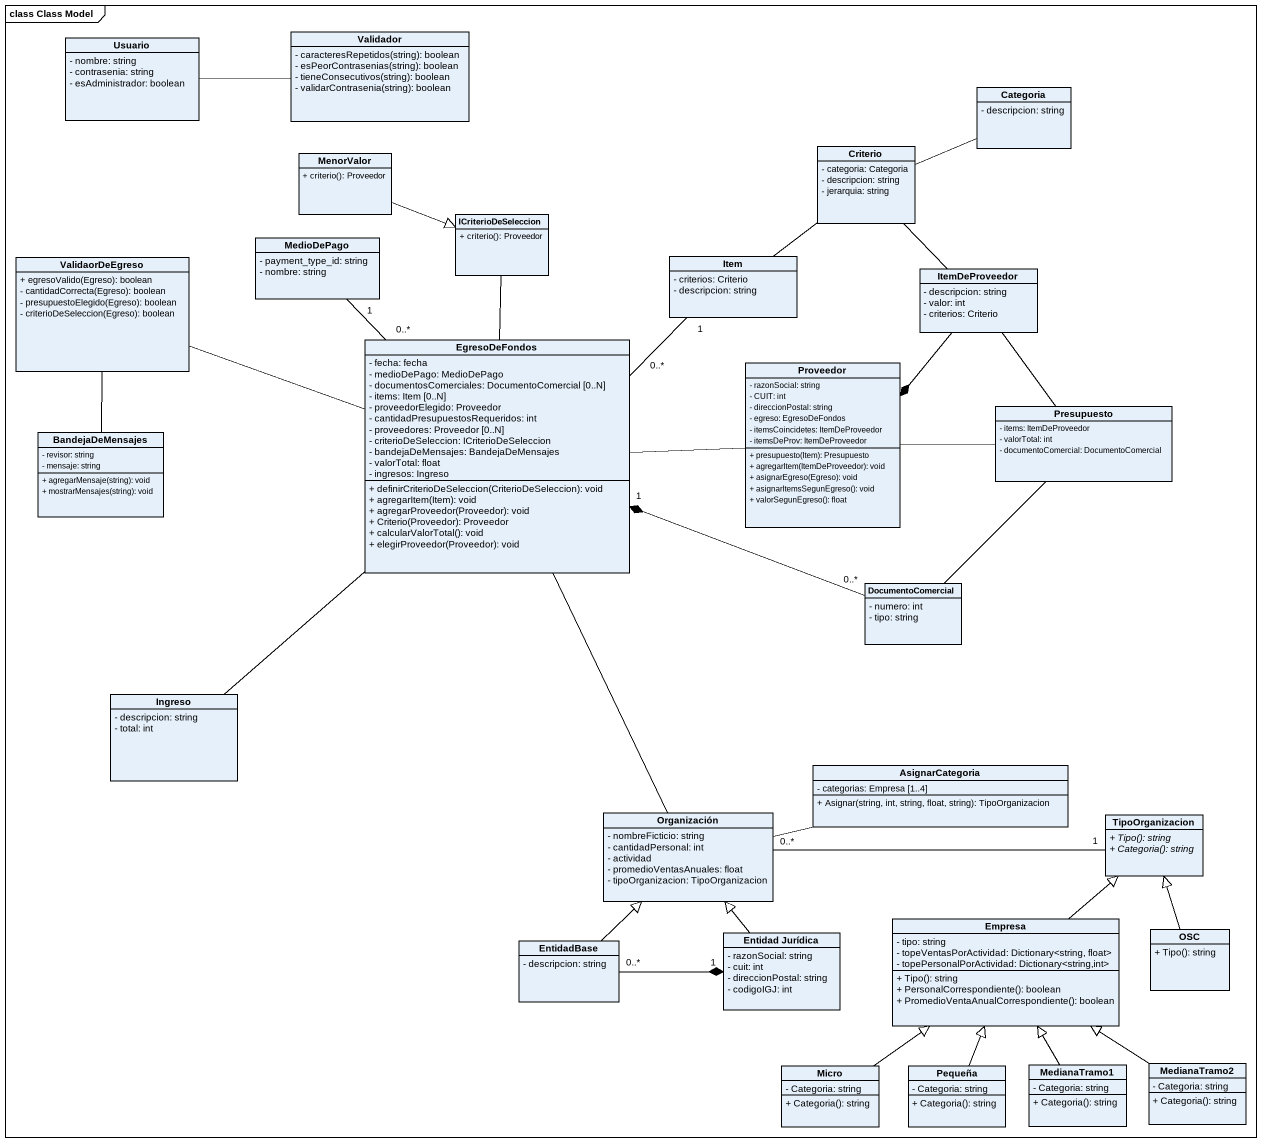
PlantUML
@startuml
mainframe class Class Model
hide circle
hide empty members
skinparam classAttributeIconSize 0
class Usuario {
  - nombre: string
  - contrasenia: string
  - esAdministrador: boolean
}
class Validador {
  - caracteresRepetidos(string): boolean
  - esPeorContrasenias(string): boolean
  - tieneConsecutivos(string): boolean
  - validarContrasenia(string): boolean
}
class Categoria {
  - descripcion: string
}
class MenorValor {
  + criterio(): Proveedor
}
class Criterio {
  - categoria: Categoria
  - descripcion: string
  - jerarquia: string
}
class ICriterioDeSeleccion {
  + criterio(): Proveedor
}
class MedioDePago {
  - payment_type_id: string
  - nombre: string
}
class ValidaorDeEgreso {
  + egresoValido(Egreso): boolean
  - cantidadCorrecta(Egreso): boolean
  - presupuestoElegido(Egreso): boolean
  - criterioDeSeleccion(Egreso): boolean
}
class Item {
  - criterios: Criterio
  - descripcion: string
}
class ItemDeProveedor {
  - descripcion: string
  - valor: int
  - criterios: Criterio
}
class EgresoDeFondos {
  - fecha: fecha
  - medioDePago: MedioDePago
  - documentosComerciales: DocumentoComercial [0..N]
  - items: Item [0..N]
  - proveedorElegido: Proveedor
  - cantidadPresupuestosRequeridos: int
  - proveedores: Proveedor [0..N]
  - criterioDeSeleccion: ICriterioDeSeleccion
  - bandejaDeMensajes: BandejaDeMensajes
  - valorTotal: float
  - ingresos: Ingreso
  + definirCriterioDeSeleccion(CriterioDeSeleccion): void
  + agregarItem(Item): void
  + agregarProveedor(Proveedor): void
  + Criterio(Proveedor): Proveedor
  + calcularValorTotal(): void
  + elegirProveedor(Proveedor): void
}
class Proveedor {
  - razonSocial: string
  - CUIT: int
  - direccionPostal: string
  - egreso: EgresoDeFondos
  - itemsCoincidetes: ItemDeProveedor
  - itemsDeProv: ItemDeProveedor
  + presupuesto(Item): Presupuesto
  + agregarItem(ItemDeProveedor): void
  + asignarEgreso(Egreso): void
  + asignarItemsSegunEgreso(): void
  + valorSegunEgreso(): float
}
class Presupuesto {
  - items: ItemDeProveedor
  - valorTotal: int
  - documentoComercial: DocumentoComercial
}
class BandejaDeMensajes {
  - revisor: string
  - mensaje: string
  + agregarMensaje(string): void
  + mostrarMensajes(string): void
}
class DocumentoComercial {
  - numero: int
  - tipo: string
}
class Ingreso {
  - descripcion: string
  - total: int
}
class AsignarCategoria {
  - categorias: Empresa [1..4]
  + Asignar(string, int, string, float, string): TipoOrganizacion
}
class Organización {
  - nombreFicticio: string
  - cantidadPersonal: int
  - actividad
  - promedioVentasAnuales: float
  - tipoOrganizacion: TipoOrganizacion
}
class TipoOrganizacion {
  {abstract} + Tipo(): string
  {abstract} + Categoria(): string
}
class Empresa {
  - tipo: string
  - topeVentasPorActividad: Dictionary<string, float>
  - topePersonalPorActividad: Dictionary<string,int>
  + Tipo(): string
  + PersonalCorrespondiente(): boolean
  + PromedioVentaAnualCorrespondiente(): boolean
}
class OSC {
  + Tipo(): string
}
class EntidadBase {
  - descripcion: string
}
class "Entidad Jurídica" as Entidad_Jurídica {
  - razonSocial: string
  - cuit: int
  - direccionPostal: string
  - codigoIGJ: int
}
class Micro {
  - Categoria: string
  + Categoria(): string
}
class Pequeña {
  - Categoria: string
  + Categoria(): string
}
class MedianaTramo1 {
  - Categoria: string
  + Categoria(): string
}
class MedianaTramo2 {
  - Categoria: string
  + Categoria(): string
}
Usuario -right- Validador
MenorValor -right-|> ICriterioDeSeleccion
Criterio -right- Categoria
MedioDePago "1" -- "0..*" EgresoDeFondos
ValidaorDeEgreso -right- EgresoDeFondos
ValidaorDeEgreso -- BandejaDeMensajes
Item -up- Criterio
Item "1" -- "0..*" EgresoDeFondos
ItemDeProveedor -up- Criterio
ItemDeProveedor --* Proveedor
EgresoDeFondos -up- ICriterioDeSeleccion
EgresoDeFondos -right- Proveedor
EgresoDeFondos -- Organización
Presupuesto -up- ItemDeProveedor
Presupuesto -left- Proveedor
Presupuesto -- DocumentoComercial
DocumentoComercial "0..*" -left-* "1" EgresoDeFondos
Ingreso -up- EgresoDeFondos
AsignarCategoria -left- Organización
TipoOrganizacion "1" -left- "0..*" Organización
Empresa -up-|> TipoOrganizacion
OSC -up-|> TipoOrganizacion
EntidadBase -up-|> Organización
EntidadBase "0..*" -right-* "1" Entidad_Jurídica
Entidad_Jurídica -up-|> Organización
Micro -up-|> Empresa
Pequeña -up-|> Empresa
MedianaTramo1 -up-|> Empresa
MedianaTramo2 -up-|> Empresa
@enduml
